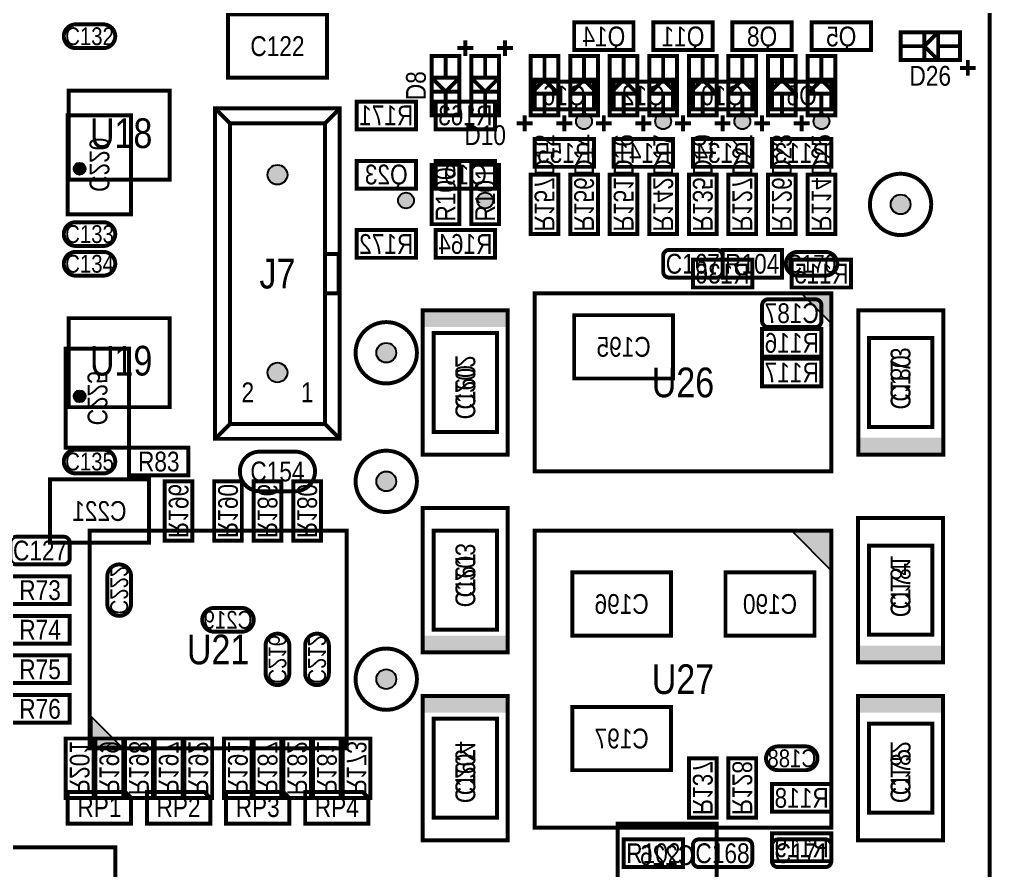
# Model space of a CAD drawing. Extents: x -2 to 139, y -15 to 180.
# Drawn here: x 89.96 to 139.1, y 59.33 to 102.35 of the extents above; entities that cross this region are included whole.
import ezdxf
from ezdxf.enums import TextEntityAlignment as Align

# ---------------------------------------------------------------- set-up
doc = ezdxf.new("R2010")
doc.units = 0
doc.header["$MEASUREMENT"] = 0
for name, color, linetype in [('ASSEMBLY_OUTLINES_BTM', 200, 'CONTINUOUS'), ('ASSEMBLY_OUTLINES_TOP', 104, 'CONTINUOUS'), ('ASSEMBLY_REF_DES_BTM', 251, 'CONTINUOUS'), ('ASSEMBLY_REF_DES_TOP', 251, 'CONTINUOUS'), ('BOARD_OUTLINE', 10, 'CONTINUOUS'), ('MOUNTING_HOLES_LAYER_TOP', 42, 'CONTINUOUS'), ('PART_HOLES_LAYER_TOP', 30, 'CONTINUOUS')]:
    doc.layers.add(name, color=color, linetype=linetype)
doc.styles.add('ARIAL_NARROW', font='ARIALN.TTF')

msp = doc.modelspace()

# ---------------------------------------------------------------- hatches: boundary and pattern name
at = {"layer": 'ASSEMBLY_OUTLINES_BTM'}
h = msp.add_hatch(color=256, dxfattribs=at)
edge = h.paths.add_edge_path()
edge.add_arc((118.5, 97.2), 0.4, 0, 360)
h = msp.add_hatch(color=256, dxfattribs=at)
edge = h.paths.add_edge_path()
edge.add_arc((122.5, 97.2), 0.4, 0, 360)
h = msp.add_hatch(color=256, dxfattribs=at)
edge = h.paths.add_edge_path()
edge.add_arc((126.5, 97.2), 0.4, 0, 360)
h = msp.add_hatch(color=256, dxfattribs=at)
edge = h.paths.add_edge_path()
edge.add_arc((130.5, 97.2), 0.4, 0, 360)
h = msp.add_hatch(color=256, dxfattribs=at)
edge = h.paths.add_edge_path()
edge.add_arc((109.5, 93.2), 0.4, 0, 360)
h = msp.add_hatch(color=256, dxfattribs=at)
edge = h.paths.add_edge_path()
edge.add_arc((113.5, 93.2), 0.4, 0, 360)
at = {"layer": 'ASSEMBLY_OUTLINES_TOP'}
h = msp.add_hatch(color=256, dxfattribs=at)
edge = h.paths.add_edge_path()
edge.add_arc((93, 94.8), 0.3, 0, 360)
for points in [[(131, 88.5), (129.5, 88.5), (131, 87)], [(131, 76.5), (131, 74.5), (129, 76.5)], [(93.6, 65.6), (95.1, 65.6), (93.6, 67.1)]]:
    msp.add_hatch(color=256, dxfattribs=at).paths.add_polyline_path(points, flags=0)
h = msp.add_hatch(color=256, dxfattribs=at)
edge = h.paths.add_edge_path()
edge.add_arc((93, 83.3), 0.3, 0, 360)
at = {"layer": 'MOUNTING_HOLES_LAYER_TOP'}
h = msp.add_hatch(color=256, dxfattribs=at)
edge = h.paths.add_edge_path()
edge.add_arc((103, 94.5), 0.5, 0, 360)
h = msp.add_hatch(color=256, dxfattribs=at)
edge = h.paths.add_edge_path()
edge.add_arc((103, 84.5), 0.5, 0, 360)
at = {"layer": 'PART_HOLES_LAYER_TOP'}
h = msp.add_hatch(color=256, dxfattribs=at)
edge = h.paths.add_edge_path()
edge.add_arc((134.5, 93), 0.5, 0, 360)
h = msp.add_hatch(color=256, dxfattribs=at)
edge = h.paths.add_edge_path()
edge.add_arc((108.5, 85.5), 0.5, 0, 360)
h = msp.add_hatch(color=256, dxfattribs=at)
edge = h.paths.add_edge_path()
edge.add_arc((108.5, 79), 0.5, 0, 360)
h = msp.add_hatch(color=256, dxfattribs=at)
edge = h.paths.add_edge_path()
edge.add_arc((108.5, 69), 0.5, 0, 360)

# ---------------------------------------------------------------- linework, layer by layer
at = {"layer": 'ASSEMBLY_OUTLINES_BTM', "const_width": 0.2}
for points in [[(118, 100.8), (118, 102.2), (121, 102.2), (121, 100.8)], [(122, 100.8), (122, 102.2), (125, 102.2), (125, 100.8)], [(126, 100.8), (126, 102.2), (129, 102.2), (129, 100.8)], [(130, 100.8), (130, 102.2), (133, 102.2), (133, 100.8)], [(116, 97.8), (116, 99.2), (119, 99.2), (119, 97.8)], [(120, 97.8), (120, 99.2), (123, 99.2), (123, 97.8)], [(124, 97.8), (124, 99.2), (127, 99.2), (127, 97.8)], [(128, 97.8), (128, 99.2), (131, 99.2), (131, 97.8)], [(107, 96.8), (107, 98.2), (110, 98.2), (110, 96.8)], [(111, 96.8), (111, 98.2), (114, 98.2), (114, 96.8)], [(92.4, 92.5), (92.4, 97.5), (95.6, 97.5), (95.6, 92.5)], [(116, 94.9), (116, 96.3), (119, 96.3), (119, 94.9)], [(120, 94.9), (120, 96.3), (123, 96.3), (123, 94.9)], [(124, 94.9), (124, 96.3), (127, 96.3), (127, 94.9)], [(128, 94.9), (128, 96.3), (131, 96.3), (131, 94.9)], [(107, 93.8), (107, 95.2), (110, 95.2), (110, 93.8)], [(111, 93.8), (111, 95.2), (114, 95.2), (114, 93.8)], [(115.8, 91.5), (115.8, 94.5), (117.2, 94.5), (117.2, 91.5)], [(117.8, 91.5), (117.8, 94.5), (119.2, 94.5), (119.2, 91.5)], [(119.8, 91.5), (119.8, 94.5), (121.2, 94.5), (121.2, 91.5)], [(121.8, 91.5), (121.8, 94.5), (123.2, 94.5), (123.2, 91.5)], [(123.8, 91.5), (123.8, 94.5), (125.2, 94.5), (125.2, 91.5)], [(125.8, 91.5), (125.8, 94.5), (127.2, 94.5), (127.2, 91.5)], [(127.8, 91.5), (127.8, 94.5), (129.2, 94.5), (129.2, 91.5)], [(129.8, 91.5), (129.8, 94.5), (131.2, 94.5), (131.2, 91.5)], [(107, 90.3), (107, 91.7), (110, 91.7), (110, 90.3)], [(111, 90.3), (111, 91.7), (114, 91.7), (114, 90.3)], [(124, 88.8), (124, 90.2), (127, 90.2), (127, 88.8)], [(129, 88.8), (129, 90.2), (132, 90.2), (132, 88.8)], [(118, 84.2), (118, 87.4), (123, 87.4), (123, 84.2)], [(110.9, 81.5), (110.9, 86.5), (114.1, 86.5), (114.1, 81.5)], [(127.5, 85.3), (127.5, 86.7), (130.5, 86.7), (130.5, 85.3)], [(132.9, 81.75), (132.9, 86.25), (136.1, 86.25), (136.1, 81.75)], [(92.3, 80.7), (92.3, 85.7), (95.5, 85.7), (95.5, 80.7)], [(127.5, 83.8), (127.5, 85.2), (130.5, 85.2), (130.5, 83.8)], [(91.5, 75.9), (91.5, 79.1), (96.5, 79.1), (96.5, 75.9)], [(97.3, 76), (97.3, 79), (98.7, 79), (98.7, 76)], [(99.8, 76), (99.8, 79), (101.2, 79), (101.2, 76)], [(101.8, 76), (101.8, 79), (103.2, 79), (103.2, 76)], [(103.8, 76), (103.8, 79), (105.2, 79), (105.2, 76)], [(110.341, 70.35), (110.341, 77.65), (114.641, 77.65), (114.641, 70.35)], [(132.341, 69.85), (132.341, 77.15), (136.641, 77.15), (136.641, 69.85)], [(117.9, 71.2), (117.9, 74.4), (122.9, 74.4), (122.9, 71.2)], [(125.65, 71.2), (125.65, 74.4), (130.15, 74.4), (130.15, 71.2)], [(117.9, 64.4), (117.9, 67.6), (122.9, 67.6), (122.9, 64.4)], [(110.9, 62), (110.9, 67), (114.1, 67), (114.1, 62)], [(132.9, 62.25), (132.9, 66.75), (136.1, 66.75), (136.1, 62.25)], [(92.3, 63), (92.3, 66), (93.7, 66), (93.7, 63)], [(93.8, 63), (93.8, 66), (95.2, 66), (95.2, 63)], [(95.3, 63), (95.3, 66), (96.7, 66), (96.7, 63)], [(96.8, 63), (96.8, 66), (98.2, 66), (98.2, 63)], [(98.3, 63), (98.3, 66), (99.7, 66), (99.7, 63)], [(100.3, 63), (100.3, 66), (101.7, 66), (101.7, 63)], [(101.8, 63), (101.8, 66), (103.2, 66), (103.2, 63)], [(103.3, 63), (103.3, 66), (104.7, 66), (104.7, 63)], [(104.8, 63), (104.8, 66), (106.2, 66), (106.2, 63)], [(106.3, 63), (106.3, 66), (107.7, 66), (107.7, 63)], [(123.8, 62), (123.8, 65), (125.2, 65), (125.2, 62)], [(125.8, 62), (125.8, 65), (127.2, 65), (127.2, 62)], [(128, 62.3), (128, 63.7), (131, 63.7), (131, 62.3)], [(120.2, 58.5), (120.2, 61.7), (125.2, 61.7), (125.2, 58.5)], [(128, 59.8), (128, 61.2), (131, 61.2), (131, 59.8)]]:
    msp.add_lwpolyline(points, close=True, dxfattribs=at)
for points in [[(127.5, 87.9), (127.5, 87.1, 0.414213562), (127.8, 86.8), (130.2, 86.8, 0.414213562), (130.5, 87.1), (130.5, 87.9, 0.414213562), (130.2, 88.2), (127.8, 88.2, 0.414213562)], [(95, 74.8, 0.414213562), (94.4, 74.2), (94.4, 72.8, 0.414213562), (95, 72.2, 0.414213562), (95.6, 72.8), (95.6, 74.2, 0.414213562)], [(101.8, 72, 0.414213562), (101.2, 72.6), (99.8, 72.6, 0.414213562), (99.2, 72, 0.414213562), (99.8, 71.4), (101.2, 71.4, 0.414213562)], [(103, 68.7, 0.414213562), (103.6, 69.3), (103.6, 70.7, 0.414213562), (103, 71.3, 0.414213562), (102.4, 70.7), (102.4, 69.3, 0.414213562)], [(105, 71.3, 0.414213562), (104.4, 70.7), (104.4, 69.3, 0.414213562), (105, 68.7, 0.414213562), (105.6, 69.3), (105.6, 70.7, 0.414213562)], [(130.3, 65, 0.414213562), (129.7, 65.6), (128.3, 65.6, 0.414213562), (127.7, 65, 0.414213562), (128.3, 64.4), (129.7, 64.4, 0.414213562)]]:
    msp.add_lwpolyline(points, format="xyb", close=True, dxfattribs=at)
msp.add_lwpolyline([(27.2, 52.498624), (27.2, 60.498624), (94.8, 60.498624), (94.8, 52.498624)], dxfattribs=at)
at = {"layer": 'ASSEMBLY_OUTLINES_BTM'}
for centre in [(118.5, 97.2), (122.5, 97.2), (126.5, 97.2), (130.5, 97.2), (109.5, 93.2), (113.5, 93.2)]:
    msp.add_circle(centre, 0.4, dxfattribs=at)
for points in [[(110.4, 70.4), (114.6, 70.4), (110.4, 71.2), (114.6, 71.2)], [(132.4, 69.9), (136.6, 69.9), (132.4, 70.7), (136.6, 70.7)]]:
    msp.add_solid(points, dxfattribs=at)
at = {"layer": 'ASSEMBLY_OUTLINES_TOP', "const_width": 0.2}
for points in [[(100.5, 99.4), (100.5, 102.6), (105.5, 102.6), (105.5, 99.4)], [(134.5, 100.3), (134.5, 101.7), (137.5, 101.7), (137.5, 100.3)], [(110.8, 97.5), (110.8, 100.5), (112.2, 100.5), (112.2, 97.5)], [(112.8, 97.5), (112.8, 100.5), (114.2, 100.5), (114.2, 97.5)], [(115.8, 97.5), (115.8, 100.5), (117.2, 100.5), (117.2, 97.5)], [(117.8, 97.5), (117.8, 100.5), (119.2, 100.5), (119.2, 97.5)], [(119.8, 97.5), (119.8, 100.5), (121.2, 100.5), (121.2, 97.5)], [(121.8, 97.5), (121.8, 100.5), (123.2, 100.5), (123.2, 97.5)], [(123.8, 97.5), (123.8, 100.5), (125.2, 100.5), (125.2, 97.5)], [(125.8, 97.5), (125.8, 100.5), (127.2, 100.5), (127.2, 97.5)], [(127.8, 97.5), (127.8, 100.5), (129.2, 100.5), (129.2, 97.5)], [(129.8, 97.5), (129.8, 100.5), (131.2, 100.5), (131.2, 97.5)], [(92.45, 94.25), (92.45, 98.75), (97.55, 98.75), (97.55, 94.25)], [(99.85, 81.15), (99.85, 97.85), (106.15, 97.85), (106.15, 81.15)], [(100.6, 81.9), (100.6, 97.1), (105.4, 97.1), (105.4, 81.9)], [(110.8, 92), (110.8, 95), (112.2, 95), (112.2, 92)], [(112.8, 92), (112.8, 95), (114.2, 95), (114.2, 92)], [(105.4, 88.5), (105.4, 90.5), (106.1, 90.5), (106.1, 88.5)], [(125.5, 89.3), (125.5, 90.7), (128.5, 90.7), (128.5, 89.3)], [(116, 79.5), (116, 88.5), (131, 88.5), (131, 79.5)], [(110.341, 80.35), (110.341, 87.65), (114.641, 87.65), (114.641, 80.35)], [(132.359, 80.35), (132.359, 87.65), (136.659, 87.65), (136.659, 80.35)], [(92.45, 82.75), (92.45, 87.25), (97.55, 87.25), (97.55, 82.75)], [(95.5, 79.3), (95.5, 80.7), (98.5, 80.7), (98.5, 79.3)], [(93.5, 65.5), (93.5, 76.5), (106.5, 76.5), (106.5, 65.5)], [(110.9, 71.5), (110.9, 76.5), (114.1, 76.5), (114.1, 71.5)], [(116, 61.5), (116, 76.5), (131, 76.5), (131, 61.5)], [(132.9, 71.25), (132.9, 75.75), (136.1, 75.75), (136.1, 71.25)], [(89.5, 72.8), (89.5, 74.2), (92.5, 74.2), (92.5, 72.8)], [(89.5, 70.8), (89.5, 72.2), (92.5, 72.2), (92.5, 70.8)], [(89.5, 68.8), (89.5, 70.2), (92.5, 70.2), (92.5, 68.8)], [(89.5, 66.8), (89.5, 68.2), (92.5, 68.2), (92.5, 66.8)], [(110.341, 60.85), (110.341, 68.15), (114.641, 68.15), (114.641, 60.85)], [(132.341, 60.85), (132.341, 68.15), (136.641, 68.15), (136.641, 60.85)], [(95.3, 63.3), (95.6, 63), (95.6, 61.7), (92.4, 61.7), (92.4, 63.3)], [(99.3, 63.3), (99.6, 63), (99.6, 61.7), (96.4, 61.7), (96.4, 63.3)], [(103.3, 63.3), (103.6, 63), (103.6, 61.7), (100.4, 61.7), (100.4, 63.3)], [(107.3, 63.3), (107.6, 63), (107.6, 61.7), (104.4, 61.7), (104.4, 63.3)], [(120.5, 59.5), (120.5, 60.9), (123.5, 60.9), (123.5, 59.5)]]:
    msp.add_lwpolyline(points, close=True, dxfattribs=at)
for points in [[(94.8, 101.5, -0.414213562), (94.2, 100.9), (92.8, 100.9, -0.414213562), (92.2, 101.5, -0.414213562), (92.8, 102.1), (94.2, 102.1, -0.414213562)], [(132.95, 93, -1), (136.05, 93, -1)], [(94.8, 91.5, -0.414213562), (94.2, 90.9), (92.8, 90.9, -0.414213562), (92.2, 91.5, -0.414213562), (92.8, 92.1), (94.2, 92.1, -0.414213562)], [(94.8, 90, -0.414213562), (94.2, 89.4), (92.8, 89.4, -0.414213562), (92.2, 90, -0.414213562), (92.8, 90.6), (94.2, 90.6, -0.414213562)], [(122.5, 89.6), (122.5, 90.4, -0.414213562), (122.8, 90.7), (125.2, 90.7, -0.414213562), (125.5, 90.4), (125.5, 89.6, -0.414213562), (125.2, 89.3), (122.8, 89.3, -0.414213562)], [(128.7, 90, -0.414213562), (129.3, 90.6), (130.7, 90.6, -0.414213562), (131.3, 90, -0.414213562), (130.7, 89.4), (129.3, 89.4, -0.414213562)], [(106.95, 85.5, -1), (110.05, 85.5, -1)], [(94.8, 80, -0.414213562), (94.2, 79.4), (92.8, 79.4, -0.414213562), (92.2, 80, -0.414213562), (92.8, 80.6), (94.2, 80.6, -0.414213562)], [(104.9, 79.5, -0.414213562), (103.9, 78.5), (102.1, 78.5, -0.414213562), (101.1, 79.5, -0.414213562), (102.1, 80.5), (103.9, 80.5, -0.414213562)], [(106.95, 79, -1), (110.05, 79, -1)], [(89.5, 75.1), (89.5, 75.9, -0.414213562), (89.8, 76.2), (92.2, 76.2, -0.414213562), (92.5, 75.9), (92.5, 75.1, -0.414213562), (92.2, 74.8), (89.8, 74.8, -0.414213562)], [(106.95, 69, -1), (110.05, 69, -1)], [(124, 59.8), (124, 60.6, -0.414213562), (124.3, 60.9), (126.7, 60.9, -0.414213562), (127, 60.6), (127, 59.8, -0.414213562), (126.7, 59.5), (124.3, 59.5, -0.414213562)], [(131, 60.6), (131, 59.8, -0.414213562), (130.7, 59.5), (128.3, 59.5, -0.414213562), (128, 59.8), (128, 60.6, -0.414213562), (128.3, 60.9), (130.7, 60.9, -0.414213562)]]:
    msp.add_lwpolyline(points, format="xyb", close=True, dxfattribs=at)
for points in [[(136.4, 101.7), (135.7, 101)], [(135.7, 100.3), (135.7, 101.7)], [(136.4, 100.3), (136.4, 101.7)], [(112.5, 101.3), (112.5, 100.5)], [(114.5, 101.3), (114.5, 100.5)], [(112.9, 100.9), (112.1, 100.9)], [(114.9, 100.9), (114.1, 100.9)], [(134.5, 101), (135.7, 101)], [(136.4, 100.3), (135.7, 101)], [(136.4, 101), (137.5, 101)], [(111.5, 99.4), (111.5, 100.5)], [(113.5, 99.4), (113.5, 100.5)], [(116.5, 100.5), (116.5, 99.3)], [(118.5, 100.5), (118.5, 99.3)], [(120.5, 100.5), (120.5, 99.3)], [(122.5, 100.5), (122.5, 99.3)], [(124.5, 100.5), (124.5, 99.3)], [(126.5, 100.5), (126.5, 99.3)], [(128.5, 100.5), (128.5, 99.3)], [(130.5, 100.5), (130.5, 99.3)], [(137.9, 99.5), (137.9, 100.3)], [(138.3, 99.9), (137.5, 99.9)], [(112.2, 99.4), (110.8, 99.4)], [(110.8, 99.4), (111.5, 98.7)], [(112.2, 99.4), (111.5, 98.7)], [(114.2, 99.4), (112.8, 99.4)], [(112.8, 99.4), (113.5, 98.7)], [(114.2, 99.4), (113.5, 98.7)], [(115.8, 98.6), (116.5, 99.3)], [(115.8, 99.3), (117.2, 99.3)], [(117.2, 98.6), (116.5, 99.3)], [(117.8, 98.6), (118.5, 99.3)], [(117.8, 99.3), (119.2, 99.3)], [(119.2, 98.6), (118.5, 99.3)], [(119.8, 98.6), (120.5, 99.3)], [(119.8, 99.3), (121.2, 99.3)], [(121.2, 98.6), (120.5, 99.3)], [(121.8, 98.6), (122.5, 99.3)], [(121.8, 99.3), (123.2, 99.3)], [(123.2, 98.6), (122.5, 99.3)], [(123.8, 98.6), (124.5, 99.3)], [(123.8, 99.3), (125.2, 99.3)], [(125.2, 98.6), (124.5, 99.3)], [(125.8, 98.6), (126.5, 99.3)], [(125.8, 99.3), (127.2, 99.3)], [(127.2, 98.6), (126.5, 99.3)], [(127.8, 98.6), (128.5, 99.3)], [(127.8, 99.3), (129.2, 99.3)], [(129.2, 98.6), (128.5, 99.3)], [(129.8, 98.6), (130.5, 99.3)], [(129.8, 99.3), (131.2, 99.3)], [(131.2, 98.6), (130.5, 99.3)], [(112.2, 98.7), (110.8, 98.7)], [(111.5, 97.5), (111.5, 98.7)], [(114.2, 98.7), (112.8, 98.7)], [(113.5, 97.5), (113.5, 98.7)], [(115.8, 98.6), (117.2, 98.6)], [(116.5, 98.6), (116.5, 97.5)], [(117.8, 98.6), (119.2, 98.6)], [(118.5, 98.6), (118.5, 97.5)], [(119.8, 98.6), (121.2, 98.6)], [(120.5, 98.6), (120.5, 97.5)], [(121.8, 98.6), (123.2, 98.6)], [(122.5, 98.6), (122.5, 97.5)], [(123.8, 98.6), (125.2, 98.6)], [(124.5, 98.6), (124.5, 97.5)], [(125.8, 98.6), (127.2, 98.6)], [(126.5, 98.6), (126.5, 97.5)], [(127.8, 98.6), (129.2, 98.6)], [(128.5, 98.6), (128.5, 97.5)], [(129.8, 98.6), (131.2, 98.6)], [(130.5, 98.6), (130.5, 97.5)], [(99.9, 97.8), (100.6, 97.1)], [(105.4, 97.1), (106.1, 97.8)], [(115.5, 96.7), (115.5, 97.5)], [(117.5, 96.7), (117.5, 97.5)], [(119.5, 96.7), (119.5, 97.5)], [(121.5, 96.7), (121.5, 97.5)], [(123.5, 96.7), (123.5, 97.5)], [(125.5, 96.7), (125.5, 97.5)], [(127.5, 96.7), (127.5, 97.5)], [(129.5, 96.7), (129.5, 97.5)], [(115.1, 97.1), (115.9, 97.1)], [(117.1, 97.1), (117.9, 97.1)], [(119.1, 97.1), (119.9, 97.1)], [(121.1, 97.1), (121.9, 97.1)], [(123.1, 97.1), (123.9, 97.1)], [(125.1, 97.1), (125.9, 97.1)], [(127.1, 97.1), (127.9, 97.1)], [(129.1, 97.1), (129.9, 97.1)], [(99.9, 81.2), (100.6, 81.9)], [(105.4, 81.9), (106.1, 81.2)]]:
    msp.add_lwpolyline(points, dxfattribs=at)
at = {"layer": 'ASSEMBLY_OUTLINES_TOP'}
for points in [[(131, 88.5), (129.5, 88.5), (131, 87)], [(131, 76.5), (131, 74.5), (129, 76.5)], [(93.6, 65.6), (95.1, 65.6), (93.6, 67.1)]]:
    msp.add_lwpolyline(points, close=True, dxfattribs=at)
for centre in [(93, 94.8), (93, 83.3)]:
    msp.add_circle(centre, 0.3, dxfattribs=at)
for points in [[(110.4, 86.8), (114.6, 86.8), (110.4, 87.6), (114.6, 87.6)], [(132.4, 80.4), (136.6, 80.4), (132.4, 81.2), (136.6, 81.2)], [(110.4, 67.3), (114.6, 67.3), (110.4, 68.1), (114.6, 68.1)], [(132.4, 67.3), (136.6, 67.3), (132.4, 68.1), (136.6, 68.1)]]:
    msp.add_solid(points, dxfattribs=at)
at = {"layer": 'BOARD_OUTLINE', "const_width": 0.2}
msp.add_lwpolyline([(0, 0), (0, 120), (139, 120), (139, 0)], close=True, dxfattribs=at)
at = {"layer": 'MOUNTING_HOLES_LAYER_TOP'}
for centre in [(103, 94.5), (103, 84.5)]:
    msp.add_circle(centre, 0.5, dxfattribs=at)
at = {"layer": 'PART_HOLES_LAYER_TOP'}
for centre in [(134.5, 93), (108.5, 85.5), (108.5, 79), (108.5, 69)]:
    msp.add_circle(centre, 0.5, dxfattribs=at)

# ---------------------------------------------------------------- texts
at = {"layer": 'ASSEMBLY_OUTLINES_TOP', "style": 'ARIAL_NARROW'}
for s, p in [('2', (101.5, 83.5)), ('1', (104.5, 83.5))]:
    msp.add_text(s, height=1, dxfattribs=at).set_placement(p, align=Align.MIDDLE_CENTER)
at = {"layer": 'ASSEMBLY_REF_DES_BTM', "style": 'ARIAL_NARROW', "text_generation_flag": 2}
for s, height, p in [('Q14', 1, (119.5, 101.49)), ('Q11', 1, (123.5, 101.49)), ('Q8', 1, (127.5, 101.49)), ('Q5', 1, (131.5, 101.49)), ('Q16', 1, (117.5, 98.51)), ('Q12', 1, (121.5, 98.51)), ('Q10', 1, (125.5, 98.51)), ('Q6', 1, (129.5, 98.51)), ('R171', 1, (108.5, 97.5)), ('R163', 1, (112.5, 97.5)), ('R155', 1, (117.5, 95.6)), ('R141', 1, (121.5, 95.6)), ('R134', 1, (125.5, 95.6)), ('R113', 1, (129.5, 95.6)), ('Q23', 1, (108.5, 94.51)), ('Q19', 1, (112.5, 94.51)), ('R172', 1, (108.5, 91)), ('R164', 1, (112.5, 91)), ('R136', 1, (125.5, 89.5)), ('R115', 1, (130.5, 89.5)), ('C187', 1, (129, 87.5)), ('R116', 1, (129, 86)), ('C195', 1, (120.5, 85.8)), ('R117', 1, (129, 84.5)), ('C221', 1, (94, 77.5)), ('C196', 1, (120.4, 72.8)), ('C190', 1, (127.9, 72.8)), ('C219', 0.9, (100.5, 72)), ('C197', 1, (120.4, 66)), ('C188', 0.9, (129, 65)), ('R118', 1, (129.5, 63)), ('R119', 1, (129.5, 60.5)), ('C226', 1, (122.7, 60.1))]:
    msp.add_text(s, height=height, dxfattribs=at).set_placement(p, align=Align.MIDDLE_CENTER)
for s, height, p in [('C220', 1, (94, 95)), ('R157', 1, (116.5, 93)), ('R156', 1, (118.5, 93)), ('R151', 1, (120.5, 93)), ('R142', 1, (122.5, 93)), ('R135', 1, (124.5, 93)), ('R127', 1, (126.5, 93)), ('R126', 1, (128.5, 93)), ('R114', 1, (130.5, 93)), ('C202', 1, (112.5, 84)), ('C180', 1, (134.5, 84)), ('C225', 1, (93.9, 83.2)), ('R196', 1, (98, 77.5)), ('R190', 1, (100.5, 77.5)), ('R186', 1, (102.5, 77.5)), ('R180', 1, (104.5, 77.5)), ('C203', 1, (112.5, 74.5)), ('C181', 1, (134.5, 73.9)), ('C222', 0.9, (95, 73.5)), ('C216', 0.9, (103, 70)), ('C212', 0.9, (105, 70)), ('R201', 1, (93, 64.5)), ('R199', 1, (94.5, 64.5)), ('R198', 1, (96, 64.5)), ('R197', 1, (97.5, 64.5)), ('R192', 1, (99, 64.5)), ('R191', 1, (101, 64.5)), ('R187', 1, (102.5, 64.5)), ('R182', 1, (104, 64.5)), ('R181', 1, (105.5, 64.5)), ('R173', 1, (107, 64.5)), ('C204', 1, (112.5, 64.5)), ('C182', 1, (134.5, 64.5)), ('R137', 1, (124.5, 63.5)), ('R128', 1, (126.5, 63.5))]:
    msp.add_text(s, height=height, rotation=270, dxfattribs=at).set_placement(p, align=Align.MIDDLE_CENTER)
at = {"layer": 'ASSEMBLY_REF_DES_TOP', "style": 'ARIAL_NARROW'}
for s, height, p in [('C132', 0.9, (93.5, 101.5)), ('C122', 1, (103, 101)), ('D26', 1, (136, 99.5)), ('U18', 1.5, (95.1, 96.6)), ('D10', 1, (113.5, 96.5)), ('C133', 0.9, (93.5, 91.5)), ('C134', 0.9, (93.5, 90)), ('C167', 1, (124, 90)), ('R104', 1, (127, 90)), ('C170', 0.9, (130, 90)), ('J7', 1.5, (103, 89.5)), ('U19', 1.5, (95.1, 85.1)), ('U26', 1.5, (123.5, 84)), ('C135', 0.9, (93.5, 80)), ('R83', 1, (97, 80)), ('C154', 1, (103, 79.5)), ('C127', 1, (91, 75.5)), ('R73', 1, (91, 73.5)), ('R74', 1, (91, 71.5)), ('U21', 1.5, (100, 70.5)), ('R75', 1, (91, 69.5)), ('U27', 1.5, (123.5, 69)), ('R76', 1, (91, 67.5)), ('RP1', 1, (94, 62.533)), ('RP2', 1, (98, 62.533)), ('RP3', 1, (102, 62.533)), ('RP4', 1, (106, 62.533)), ('R102', 1, (122, 60.2)), ('C168', 1, (125.5, 60.2)), ('C171', 1, (129.5, 60.2))]:
    msp.add_text(s, height=height, dxfattribs=at).set_placement(p, align=Align.MIDDLE_CENTER)
for s, p in [('D8', (110, 99)), ('D12', (116.5, 95.5)), ('D14', (118.5, 95.5)), ('D16', (120.5, 95.5)), ('D17', (122.5, 95.5)), ('D19', (124.5, 95.5)), ('D21', (126.5, 95.5)), ('D23', (128.5, 95.5)), ('D25', (130.5, 95.5)), ('R100', (111.5, 93.5)), ('R101', (113.5, 93.5)), ('C173', (134.5, 84.4)), ('C160', (112.5, 83.5)), ('C161', (112.5, 74)), ('C174', (134.5, 73.5)), ('C162', (112.5, 64.1)), ('C175', (134.5, 64.1))]:
    msp.add_text(s, height=1, rotation=90, dxfattribs=at).set_placement(p, align=Align.MIDDLE_CENTER)

doc.saveas('drawing.dxf')
